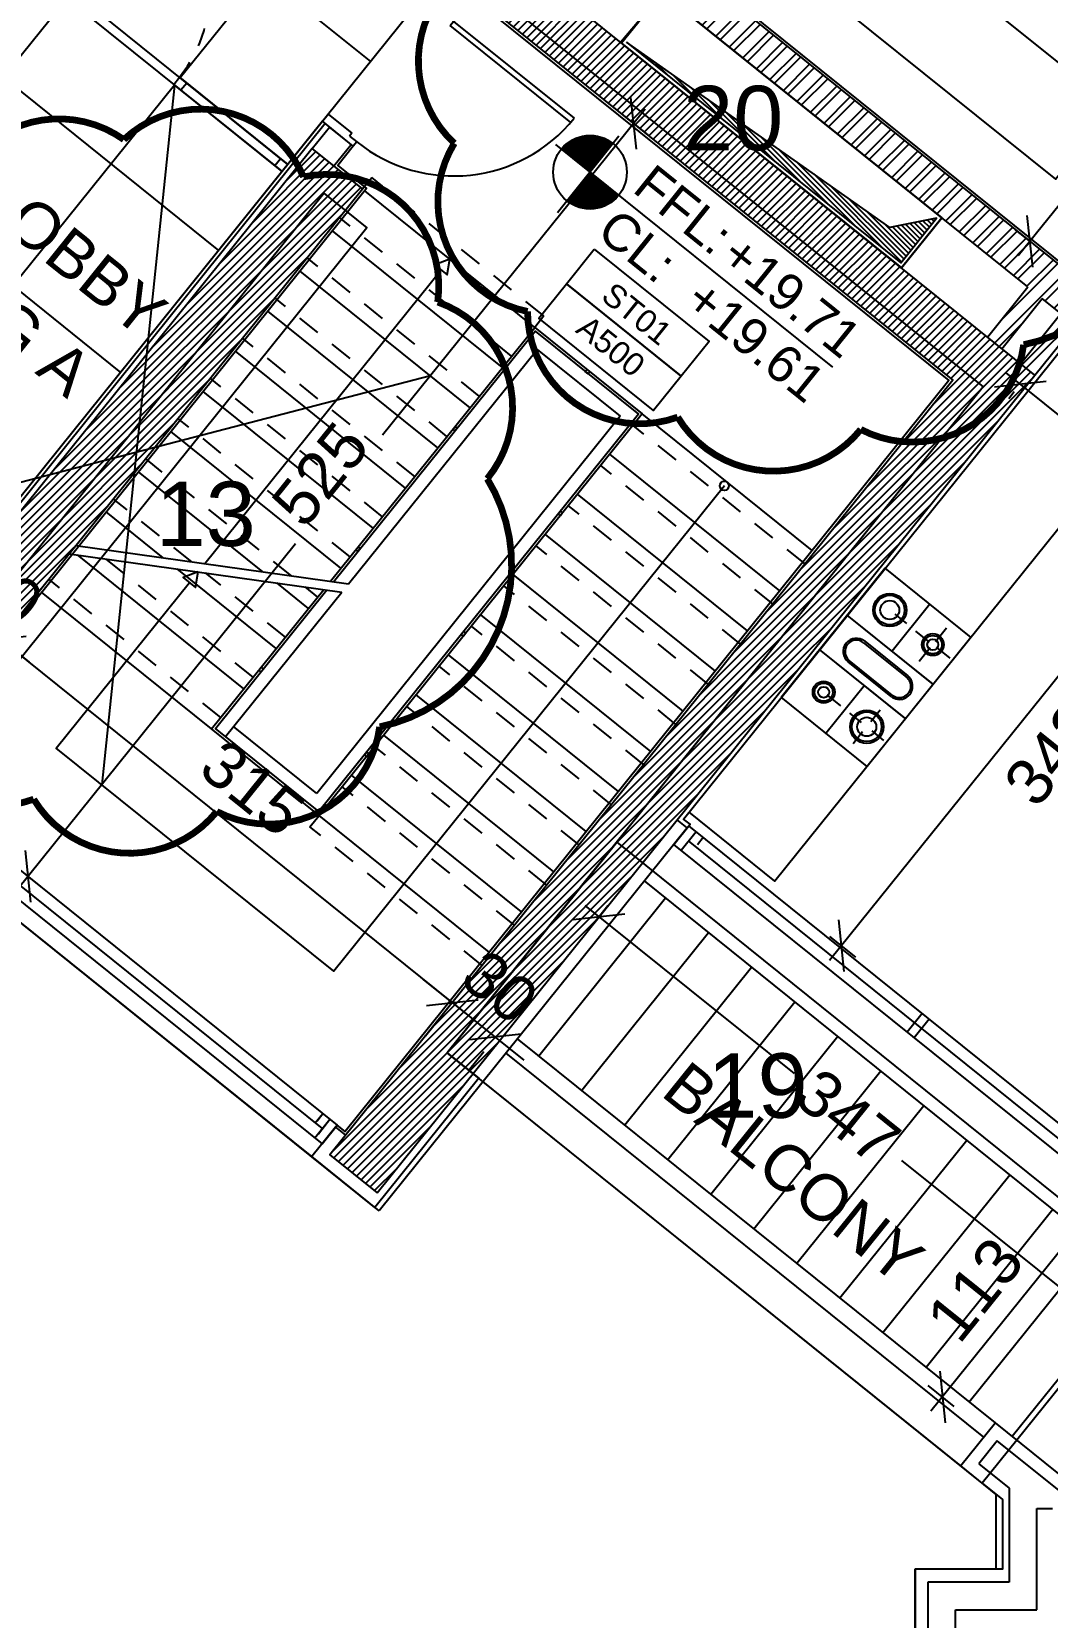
# Model space of a CAD drawing. Extents: x -1.8 to 45.6, y -22.6 to 61.5.
# Drawn here: x 21.84 to 27.36, y 31.55 to 40.16 of the extents above; entities that cross this region are included whole.
import ezdxf
from ezdxf.enums import TextEntityAlignment as Align

# ---------------------------------------------------------------- set-up
doc = ezdxf.new("R2010")
doc.units = 0
doc.header["$MEASUREMENT"] = 0
doc.header["$PDMODE"] = 35
doc.header["$PDSIZE"] = 0.3
doc.linetypes.add('HIDDEN2', pattern=[0.1875, 0.125, -0.0625])
doc.layers.get('0').update_dxf_attribs({"linetype": 'CONTINUOUS'})
doc.layers.get('DEFPOINTS').update_dxf_attribs({"linetype": 'CONTINUOUS'})
for name, color, linetype in [('60%', 7, 'CONTINUOUS'), ('A-ALU', 9, 'CONTINUOUS'), ('A-ANNO-LEVL', 3, 'CONTINUOUS'), ('A-ANNO-STR-TAG', 7, 'CONTINUOUS'), ('A-AREAS', 6, 'CONTINUOUS'), ('A-AREAS-TXT', 6, 'CONTINUOUS'), ('A-BALUST', 1, 'CONTINUOUS'), ('a-dim', 3, 'CONTINUOUS'), ('A-DOORS', 1, 'CONTINUOUS'), ('A-FLOR-HRAL', 15, 'CONTINUOUS'), ('A-FLOR-STRS', 40, 'CONTINUOUS'), ('A-FLOR-STRS-ARO', 1, 'CONTINUOUS'), ('A-HATCH-CONC', 8, 'CONTINUOUS'), ('A-HATCH-WALL', 8, 'CONTINUOUS'), ('a-kitchen', 95, 'CONTINUOUS'), ('A-NOMENCLATURE', 3, 'CONTINUOUS'), ('A-PLASTER', 8, 'CONTINUOUS'), ('A-PORTE', 1, 'CONTINUOUS'), ('A-proj-marble', 137, 'CONTINUOUS'), ('A-PROJ1H', 9, 'HIDDEN2'), ('A-PROJECTION', 9, 'CONTINUOUS'), ('a-revetement', 1, 'CONTINUOUS'), ('A-sect-marble', 1, 'CONTINUOUS'), ('a-shaft', 251, 'CONTINUOUS'), ('A-TILES', 137, 'CONTINUOUS'), ('A-WALL', 4, 'CONTINUOUS'), ('S-2ND-3RD-4-5-6TH$0$A-SHAFT 2-3-4-5-6', 8, 'CONTINUOUS'), ('S-2ND-3RD-4-5-6TH$0$A-STR 2-3-4-5-6', 2, 'CONTINUOUS')]:
    doc.layers.add(name, color=color, linetype=linetype)
doc.styles.add('A100-STEXT', font='arial.ttf', dxfattribs={"height": 0.25})
doc.styles.add('BLOCK', font='arial.ttf', dxfattribs={"width": 0.8, "height": 0.25})
doc.dimstyles.new('A100-DIM', dxfattribs={"dimtxt": 0.25, "dimasz": 0.2, "dimexe": 0.1, "dimexo": 0.3, "dimgap": 0.1, "dimtad": 1, "dimlfac": 100, "dimrnd": 0.5, "dimdsep": 46, "dimtxsty": 'A100-STEXT', "dimblk1": 'OBLIQUE', "dimblk2": 'OBLIQUE', "dimsah": 1, "dimcen": -0.05, "dimdle": 0.1, "dimclrd": 15, "dimclre": 15, "dimclrt": 256, "dimadec": 0, "dimazin": 0, "dimtfac": 0.28, "dimtix": 1, "dimtmove": 2, "dimatfit": 3, "dimldrblk": 'OBLIQUE', "dimfxl": 1, "dimtolj": 1, "dimarcsym": 0})

# ---------------------------------------------------------------- blocks, each defined once
blk = doc.blocks.new('ST_TAG')
at = {"color": 7}
for points in [[(-0.008, 0.00482), (0.008, 0.00482), (0.008, 0), (-0.008, 0)], [(-0.008, 0), (0.008, 0), (0.008, -0.00482), (-0.008, -0.00482)]]:
    blk.add_lwpolyline(points, close=True, dxfattribs=at)
at = {"color": 7, "style": 'BLOCK'}
blk.add_attdef('ST', text='', height=0.0025, dxfattribs=at).set_placement((0, 0.00225), align=Align.MIDDLE)
blk.add_attdef('DWG', text='', height=0.0025, rotation=360, dxfattribs=at).set_placement((0, -0.00225), align=Align.MIDDLE)
blk = doc.blocks.new('oven')
at = {"layer": 'a-kitchen'}
for p, q in [((0.3135, 0), (0.3135, -0.3272)), ((0.3135, 0), (0.3135, -0.3272)), ((0.4635, -0.1383), (0.4635, -0.0427)), ((0.4635, -0.1383), (0.4635, -0.0427)), ((0.1993, -0.1605), (0.2811, -0.1605)), ((0.1993, -0.1605), (0.2811, -0.1605)), ((0.4414, -0.1605), (0.346, -0.1605)), ((0.4414, -0.1605), (0.346, -0.1605)), ((0.4857, -0.1605), (0.5811, -0.1605)), ((0.4857, -0.1605), (0.5811, -0.1605)), ((0.4635, -0.1827), (0.4635, -0.2782)), ((0.4635, -0.1827), (0.4635, -0.2782)), ((0.5935, -0.3272), (0, -0.3272)), ((0.6, -0.3272), (0, -0.3272)), ((0.1635, -0.3781), (0.4635, -0.3781)), ((0.1635, -0.3781), (0.4635, -0.3781)), ((0.1635, -0.3881), (0.4635, -0.3881)), ((0.1635, -0.3881), (0.4635, -0.3881)), ((0.4635, -0.5119), (0.1635, -0.5119)), ((0.4635, -0.5119), (0.1635, -0.5119)), ((0.5935, -0.5667), (0, -0.5667)), ((0.6, -0.5667), (0, -0.5667)), ((0.4635, -0.5219), (0.1635, -0.5219)), ((0.4635, -0.5219), (0.1635, -0.5219)), ((0.3135, -0.5667), (0.3135, -0.9)), ((0.3135, -0.5667), (0.3135, -0.9)), ((0.4635, -0.6976), (0.4635, -0.6156)), ((0.4635, -0.6976), (0.4635, -0.6156)), ((0.1857, -0.7333), (0.2811, -0.7333)), ((0.1857, -0.7333), (0.2811, -0.7333)), ((0.4278, -0.7333), (0.346, -0.7333)), ((0.4278, -0.7333), (0.346, -0.7333)), ((0.4635, -0.7691), (0.4635, -0.8511)), ((0.4635, -0.7691), (0.4635, -0.8511)), ((0.4993, -0.7333), (0.5811, -0.7333)), ((0.4993, -0.7333), (0.5811, -0.7333))]:
    blk.add_line(p, q, dxfattribs=at)
blk.add_lwpolyline([(0, -0.9), (0, 0), (0.6, 0), (0.6, -0.9)], close=True, dxfattribs=at)
for centre, radius in [((0.1635, -0.1605), 0.0904), ((0.1635, -0.1605), 0.0904), ((0.1635, -0.1605), 0.0804), ((0.1635, -0.1605), 0.0804), ((0.1635, -0.1605), 0.0514), ((0.1635, -0.1605), 0.0514), ((0.4635, -0.1605), 0.0597), ((0.4635, -0.1605), 0.0597), ((0.4635, -0.1605), 0.0497), ((0.4635, -0.1605), 0.0497), ((0.4635, -0.1605), 0.0299), ((0.4635, -0.1605), 0.0299), ((0.1635, -0.7333), 0.0597), ((0.1635, -0.7333), 0.0597), ((0.1635, -0.7333), 0.0497), ((0.1635, -0.7333), 0.0497), ((0.4635, -0.7333), 0.0904), ((0.4635, -0.7333), 0.0904), ((0.4635, -0.7333), 0.0804), ((0.4635, -0.7333), 0.0804), ((0.4635, -0.7333), 0.0514), ((0.4635, -0.7333), 0.0514), ((0.1635, -0.7333), 0.0299), ((0.1635, -0.7333), 0.0299)]:
    blk.add_circle(centre, radius, dxfattribs=at)
for centre, radius, start, end in [((0.1635, -0.45), 0.0719, 90, 270), ((0.1635, -0.45), 0.0719, 90, 270), ((0.1635, -0.45), 0.0619, 90, 270), ((0.1635, -0.45), 0.0619, 90, 270), ((0.4635, -0.45), 0.0719, 270, 90), ((0.4635, -0.45), 0.0719, 270, 90), ((0.4635, -0.45), 0.0619, 270, 90), ((0.4635, -0.45), 0.0619, 270, 90)]:
    blk.add_arc(centre, radius, start, end, dxfattribs=at)
blk = doc.blocks.new('A$C2E6C1293')
at = {"layer": 'A-FLOR-HRAL'}
for p, q in [((-2.5431, 1.2), (-1.7773, -0.085)), ((-2.4855, 1.2), (-1.7197, -0.085)), ((-2.785, -0.085), (-1.7773, -0.085)), ((-2.715, -0.665), (-2.715, -0.085)), ((-1.7197, -0.085), (-0.085, -0.085)), ((-1.7197, -0.085), (-0.085, -0.085)), ((-0.085, -0.085), (-0.085, -0.665)), ((-0.085, -0.665), (-2.715, -0.665))]:
    blk.add_line(p, q, dxfattribs=at)
for points in [[(-1.7703, 0), (0, 0), (0, -0.75), (-2.8, -0.75), (-2.8, 0), (-1.8279, 0)], [(-1.7614, -0.015), (-0.015, -0.015), (-0.015, -0.735), (-2.785, -0.735), (-2.785, -0.015), (-1.819, -0.015)]]:
    blk.add_lwpolyline(points, dxfattribs=at)
for points in [[(-1.5501, -0.015), (-1.5501, 0), (-1.5301, 0), (-1.5301, -0.015)], [(-0.7101, -0.015), (-0.7101, 0), (-0.6901, 0), (-0.6901, -0.015)], [(-2.3901, -0.015), (-2.3901, 0), (-2.3701, 0), (-2.3701, -0.015)], [(-2.8, -0.365), (-2.785, -0.365), (-2.785, -0.385), (-2.8, -0.385)], [(-0.015, -0.365), (0, -0.365), (0, -0.385), (-0.015, -0.385)], [(-2.3901, -0.75), (-2.3901, -0.735), (-2.3701, -0.735), (-2.3701, -0.75)], [(-1.5501, -0.75), (-1.5501, -0.735), (-1.5301, -0.735), (-1.5301, -0.75)], [(-0.7101, -0.75), (-0.7101, -0.735), (-0.6901, -0.735), (-0.6901, -0.75)]]:
    blk.add_lwpolyline(points, close=True, dxfattribs=at)
blk = doc.blocks.new('P90E21.5D')
at = {"layer": 'A-PORTE'}
for p, q in [((0, 0), (-0.0313, -0.039)), ((0.1675, -0.1347), (0, 0)), ((-0.0313, -0.039), (0.0972, -0.1424)), ((0.0972, -0.1424), (0.1098, -0.1268)), ((0.1098, -0.1268), (0.1487, -0.1581)), ((0.1299, -0.1815), (0.155, -0.1503)), ((0.1487, -0.1581), (0.1675, -0.1347)), ((0.1487, -0.1581), (0.8033, -0.6845)), ((0.7845, -0.7079), (0.1299, -0.1815)), ((-0.564, -0.7013), (-0.5327, -0.6624)), ((-0.5327, -0.6624), (-0.4041, -0.7658)), ((-0.3965, -0.8361), (-0.564, -0.7013)), ((-0.4041, -0.7658), (-0.4166, -0.7814)), ((-0.4166, -0.7814), (-0.3777, -0.8127)), ((-0.3777, -0.8127), (-0.3965, -0.8361))]:
    blk.add_line(p, q, dxfattribs=at)
blk.add_arc((0.1487, -0.1581), 0.84, 231.19371, 321.19371, dxfattribs=at)
blk = doc.blocks.new('P_ENT_WOOD')
at = {"layer": 'A-PORTE'}
for points in [[(0.5883, -0.4732), (0.6117, -0.492), (1.0751, 0.0842), (1.0517, 0.103)], [(0, 0), (0.5883, -0.4732), (0.557, -0.5121), (-0.0313, -0.039)], [(1.165, -0.9369), (1.7534, -1.4101), (1.722, -1.449), (1.1337, -0.9759)]]:
    blk.add_lwpolyline(points, close=True, dxfattribs=at)
for points in [[(0.039, -0.0313), (0.0076, -0.0703)], [(0.5494, -0.4418), (0.5181, -0.4808)], [(1.204, -0.9682), (1.1726, -1.0072)], [(1.7144, -1.3787), (1.6831, -1.4177)]]:
    blk.add_lwpolyline(points, dxfattribs=at)
at = {"layer": 'A-PORTE', "linetype": 'HIDDEN2', "ltscale": 0.5}
blk.add_arc((0.5883, -0.4732), 0.74, 321.19371, 48.87027, dxfattribs=at)
blk = doc.blocks.new('A$C37CB01A7')
at = {"layer": 'A-ALU'}
for p, q in [((21.1454, 36.1155), (23.4988, 34.2229)), ((21.064, 36.0142), (23.4174, 34.1216)), ((25.3284, 35.748), (25.4099, 35.8493)), ((25.3674, 35.7166), (25.4488, 35.818)), ((25.4565, 35.7477), (25.4878, 35.7866)), ((26.5947, 34.7296), (26.6762, 34.8309)), ((26.6337, 34.6983), (26.7152, 34.7996)), ((23.3784, 34.153), (23.4599, 34.2543)), ((23.3802, 34.235), (23.4209, 34.2856)), ((23.3896, 34.2466), (23.4209, 34.2856)), ((23.3972, 34.1763), (23.4599, 34.2543)), ((23.4174, 34.1216), (23.4988, 34.2229)), ((23.4362, 34.145), (23.4988, 34.2229))]:
    blk.add_line(p, q, dxfattribs=at)
for points in [[(23.4191, 34.2036), (21.1437, 36.0335)], [(28.0048, 33.7624), (25.4099, 35.8493)], [(27.9251, 33.7431), (25.4081, 35.7673)], [(27.9234, 33.6611), (25.3284, 35.748)]]:
    blk.add_lwpolyline(points, dxfattribs=at)
blk = doc.blocks.new('_OBLIQUE')
at = {"color": 0, "linetype": 'ByBlock'}
blk.add_line((-0.5, -0.5), (0.5, 0.5), dxfattribs=at)
blk = doc.blocks.new('*D182')
at = {"layer": 'a-dim', "color": 15, "lineweight": -2}
for p, q in [((25.8603, 41.5954), (25.7526, 41.4614)), ((25.612, 41.4461), (28.1056, 39.4407)), ((27.7438, 39.1503), (28.0904, 39.5813))]:
    blk.add_line(p, q, dxfattribs=at)
at = {"layer": 'DEFPOINTS', "color": 0}
for p in [(25.6723, 41.3616), (28.0277, 39.5034), (27.5557, 38.9165)]:
    blk.add_point(p, dxfattribs=at)
at = {"layer": 'a-dim', "color": 15, "lineweight": -2, "xscale": 0.2, "yscale": 0.2, "zscale": 0.2}
for p, rotation in [((25.6899, 41.3835), 141.1937093687687), ((28.0277, 39.5034), 321.1937093687687)]:
    blk.add_blockref('_OBLIQUE', p, dxfattribs=dict(at, rotation=rotation))
at = {"layer": 'a-dim', "insert": (27.0015, 40.6209), "char_height": 0.25, "attachment_point": 5, "rotation": 321.19371, "style": 'A100-STEXT'}
blk.add_mtext('\\A1;300', dxfattribs=at)
blk = doc.blocks.new('*D187')
at = {"layer": 'a-dim', "color": 15, "lineweight": -2}
for p, q in [((29.4009, 42.8864), (30.0654, 42.3521)), ((27.1987, 38.947), (30.0501, 42.4927)), ((27.2593, 39.0266), (27.1834, 39.0876))]:
    blk.add_line(p, q, dxfattribs=at)
at = {"layer": 'DEFPOINTS', "color": 0}
for p in [(29.1672, 43.0745), (29.9874, 42.4148), (27.4931, 38.8386)]:
    blk.add_point(p, dxfattribs=at)
at = {"layer": 'a-dim', "color": 15, "lineweight": -2, "xscale": 0.2, "yscale": 0.2, "zscale": 0.2}
for p, rotation in [((29.9874, 42.4148), 51.193709367041), ((27.2613, 39.025), 231.193709367041)]:
    blk.add_blockref('_OBLIQUE', p, dxfattribs=dict(at, rotation=rotation))
at = {"layer": 'a-dim', "insert": (28.4469, 40.8626), "char_height": 0.25, "attachment_point": 5, "rotation": 51.19371, "style": 'A100-STEXT'}
blk.add_mtext('\\A1;435', dxfattribs=at)
blk = doc.blocks.new('*D238')
at = {"layer": 'a-dim', "color": 15, "lineweight": -2}
for p, q in [((27.1319, 38.3097), (30.7165, 35.4269)), ((27.1769, 38.2061), (27.1471, 38.1691)), ((30.5618, 35.3941), (30.5759, 35.4117))]:
    blk.add_line(p, q, dxfattribs=at)
at = {"layer": 'DEFPOINTS', "color": 0}
for p in [(27.3649, 38.4399), (30.7498, 35.6279), (30.6386, 35.4896)]:
    blk.add_point(p, dxfattribs=at)
at = {"layer": 'a-dim', "color": 15, "lineweight": -2, "xscale": 0.2, "yscale": 0.2, "zscale": 0.2}
for p, rotation in [((27.2098, 38.247), 141.1937088283719), ((30.6386, 35.4896), 321.1937088283719)]:
    blk.add_blockref('_OBLIQUE', p, dxfattribs=dict(at, rotation=rotation))
at = {"layer": 'a-dim', "insert": (29.0669, 37.0457), "char_height": 0.25, "attachment_point": 5, "rotation": 321.19371, "style": 'A100-STEXT'}
blk.add_mtext('\\A1;440', dxfattribs=at)
blk = doc.blocks.new('*D239')
at = {"layer": 'a-dim', "color": 15, "lineweight": -2}
for p, q in [((26.1741, 35.1192), (28.4458, 37.9441)), ((28.3196, 37.9172), (28.4611, 37.8035)), ((26.1732, 35.2482), (26.3147, 35.1345))]:
    blk.add_line(p, q, dxfattribs=at)
at = {"layer": 'DEFPOINTS', "color": 0}
for p in [(28.0859, 38.1052), (28.3832, 37.8662), (25.9394, 35.4362)]:
    blk.add_point(p, dxfattribs=at)
at = {"layer": 'a-dim', "color": 15, "lineweight": -2, "xscale": 0.2, "yscale": 0.2, "zscale": 0.2}
for p, rotation in [((28.3832, 37.8662), 51.19370936647389), ((26.2367, 35.1972), 231.1937093664739)]:
    blk.add_blockref('_OBLIQUE', p, dxfattribs=dict(at, rotation=rotation))
at = {"layer": 'a-dim', "insert": (27.476, 36.3535), "char_height": 0.25, "attachment_point": 5, "rotation": 51.19371, "style": 'A100-STEXT'}
blk.add_mtext('\\A1;342.5', dxfattribs=at)
blk = doc.blocks.new('*D241')
at = {"layer": 'a-dim', "color": 15, "lineweight": -2}
for p, q in [((27.5594, 33.7064), (26.7245, 32.6683)), ((27.5029, 33.6235), (27.4188, 33.6911)), ((26.8511, 32.6948), (26.7093, 32.8088))]:
    blk.add_line(p, q, dxfattribs=at)
at = {"layer": 'DEFPOINTS', "color": 0}
for p in [(27.7366, 33.4355), (26.7872, 32.7462), (27.0849, 32.5068)]:
    blk.add_point(p, dxfattribs=at)
at = {"layer": 'a-dim', "color": 15, "lineweight": -2, "xscale": 0.2, "yscale": 0.2, "zscale": 0.2}
for p, rotation in [((27.4967, 33.6284), 51.19370933833324), ((26.7872, 32.7462), 231.1937093383333)]:
    blk.add_blockref('_OBLIQUE', p, dxfattribs=dict(at, rotation=rotation))
at = {"layer": 'a-dim', "insert": (26.9645, 33.33), "char_height": 0.25, "attachment_point": 5, "rotation": 51.19371, "style": 'A100-STEXT'}
blk.add_mtext('\\A1;113', dxfattribs=at)
blk = doc.blocks.new('*D242')
at = {"layer": 'a-dim', "color": 15, "lineweight": -2}
for p, q in [((24.8439, 35.4168), (25.9808, 34.5025)), ((24.9699, 35.4139), (24.8591, 35.2762)), ((27.7038, 33.1168), (26.5669, 34.0311)), ((27.674, 33.2393), (27.5632, 33.1015))]:
    blk.add_line(p, q, dxfattribs=at)
at = {"layer": 'DEFPOINTS', "color": 0}
for p in [(25.1579, 35.6477), (24.9218, 35.3541), (27.862, 33.4731)]:
    blk.add_point(p, dxfattribs=at)
at = {"layer": 'a-dim', "color": 15, "lineweight": -2, "xscale": 0.2, "yscale": 0.2, "zscale": 0.2}
for p, rotation in [((24.9218, 35.3541), 141.1937093679262), ((27.6259, 33.1795), 321.1937093679262)]:
    blk.add_blockref('_OBLIQUE', p, dxfattribs=dict(at, rotation=rotation))
at = {"layer": 'a-dim', "insert": (26.2738, 34.2668), "char_height": 0.25, "attachment_point": 5, "rotation": 321.19371, "style": 'A100-STEXT'}
blk.add_mtext('\\A1;347', dxfattribs=at)
blk = doc.blocks.new('*D246')
at = {"layer": 'a-dim', "color": 15, "lineweight": -2}
for p, q in [((21.4355, 37.0509), (21.2797, 37.1762)), ((21.4355, 37.0509), (21.6693, 36.8629)), ((21.2899, 36.8698), (21.3729, 36.973)), ((21.6693, 36.8629), (21.8252, 36.7376)), ((21.5237, 36.6818), (21.6066, 36.785))]:
    blk.add_line(p, q, dxfattribs=at)
at = {"layer": 'DEFPOINTS', "color": 0}
for p in [(21.4779, 37.1036), (21.7117, 36.9156), (21.6693, 36.8629)]:
    blk.add_point(p, dxfattribs=at)
at = {"layer": 'a-dim', "color": 15, "lineweight": -2, "xscale": 0.2, "yscale": 0.2, "zscale": 0.2}
for p, rotation in [((21.4355, 37.0509), 321.1937093523047), ((21.6693, 36.8629), 141.1937093523046)]:
    blk.add_blockref('_OBLIQUE', p, dxfattribs=dict(at, rotation=rotation))
at = {"layer": 'a-dim', "insert": (21.6951, 37.1344), "char_height": 0.25, "attachment_point": 5, "rotation": 321.19371, "style": 'A100-STEXT'}
blk.add_mtext('\\A1;30', dxfattribs=at)
blk = doc.blocks.new('*D247')
at = {"layer": 'a-dim', "color": 15, "lineweight": -2}
for p, q in [((21.5915, 36.9255), (24.2019, 34.8262)), ((21.5562, 36.722), (21.6067, 36.7849)), ((24.3387, 35.1558), (24.0613, 34.8109))]:
    blk.add_line(p, q, dxfattribs=at)
at = {"layer": 'DEFPOINTS', "color": 0}
for p in [(21.7442, 36.9558), (24.5267, 35.3896), (24.124, 34.8888)]:
    blk.add_point(p, dxfattribs=at)
at = {"layer": 'a-dim', "color": 15, "lineweight": -2, "xscale": 0.2, "yscale": 0.2, "zscale": 0.2}
for p, rotation in [((21.6694, 36.8628), 141.1937093523046), ((24.124, 34.8888), 321.1937093523047)]:
    blk.add_blockref('_OBLIQUE', p, dxfattribs=dict(at, rotation=rotation))
at = {"layer": 'a-dim', "insert": (23.0394, 36.0533), "char_height": 0.25, "attachment_point": 5, "rotation": 321.19371, "style": 'A100-STEXT'}
blk.add_mtext('\\A1;315', dxfattribs=at)
blk = doc.blocks.new('*D248')
at = {"layer": 'a-dim', "color": 15, "lineweight": -2}
for p, q in [((24.124, 34.8888), (23.9682, 35.0142)), ((23.9784, 34.7077), (24.0613, 34.8109)), ((24.124, 34.8888), (24.3578, 34.7008)), ((24.3578, 34.7008), (24.5136, 34.5755)), ((24.2121, 34.5197), (24.2951, 34.6229))]:
    blk.add_line(p, q, dxfattribs=at)
at = {"layer": 'DEFPOINTS', "color": 0}
for p in [(24.1664, 34.9415), (24.4002, 34.7535), (24.3578, 34.7008)]:
    blk.add_point(p, dxfattribs=at)
at = {"layer": 'a-dim', "color": 15, "lineweight": -2, "xscale": 0.2, "yscale": 0.2, "zscale": 0.2}
for p, rotation in [((24.124, 34.8888), 321.1937093523047), ((24.3578, 34.7008), 141.1937093523046)]:
    blk.add_blockref('_OBLIQUE', p, dxfattribs=dict(at, rotation=rotation))
at = {"layer": 'a-dim', "insert": (24.3836, 34.9723), "char_height": 0.25, "attachment_point": 5, "rotation": 321.19371, "style": 'A100-STEXT'}
blk.add_mtext('\\A1;30', dxfattribs=at)
blk = doc.blocks.new('*D249')
at = {"layer": 'a-dim', "color": 15, "lineweight": -2}
for p, q in [((25.1715, 39.7432), (23.7461, 37.9707)), ((24.9466, 39.7957), (25.1868, 39.6026)), ((21.7561, 35.4962), (23.2734, 37.3829)), ((21.8253, 35.5688), (21.8967, 35.5114))]:
    blk.add_line(p, q, dxfattribs=at)
at = {"layer": 'DEFPOINTS', "color": 0}
for p in [(24.7128, 39.9837), (25.1088, 39.6652), (21.5915, 35.7568)]:
    blk.add_point(p, dxfattribs=at)
at = {"layer": 'a-dim', "color": 15, "lineweight": -2, "xscale": 0.2, "yscale": 0.2, "zscale": 0.2}
for p, rotation in [((25.1088, 39.6652), 51.19370935230441), ((21.8187, 35.5741), 231.1937093523044)]:
    blk.add_blockref('_OBLIQUE', p, dxfattribs=dict(at, rotation=rotation))
at = {"layer": 'a-dim', "insert": (23.4076, 37.7589), "char_height": 0.25, "attachment_point": 5, "rotation": 51.19371, "style": 'A100-STEXT'}
blk.add_mtext('\\A1;525', dxfattribs=at)
blk = doc.blocks.new('LVTAG_P')
for p, q in [((0, 0.00314), (0, -0.00353)), ((-0.00301, 0), (0.02113, 0))]:
    blk.add_line(p, q)
at = {"const_width": 0.0025}
for points in [[(0, 0.00125, 0.414214), (-0.00125, 0, 1)], [(0, -0.00125, 0.414214), (0.00125, 0, 1)]]:
    blk.add_lwpolyline(points, format="xyb", dxfattribs=at)
blk.add_circle((0, 0), 0.0025)
at = {"style": 'BLOCK'}
for s, p in [('FFL:', (0.00297, 0.00076)), ('CL:', (0.00294, -0.00312))]:
    blk.add_text(s, height=0.0025, dxfattribs=at).set_placement(p)
for p in [(0.01054, 0.00076), (0.01054, -0.00313)]:
    blk.add_attdef('+00.00', p, '', height=0.0025, dxfattribs=at)
blk = doc.blocks.new('*D302')
at = {"layer": '60%', "color": 15, "lineweight": -2}
for p, q in [((14.1028, 57.7557), (17.1503, 61.5451)), ((17.0097, 61.5299), (45.0024, 39.0181)), ((41.9397, 35.3693), (44.9872, 39.1587))]:
    blk.add_line(p, q, dxfattribs=at)
at = {"layer": 'DEFPOINTS', "color": 0}
for p in [(13.9148, 57.5219), (44.9245, 39.0808), (41.7517, 35.1355)]:
    blk.add_point(p, dxfattribs=at)
at = {"layer": '60%', "color": 15, "lineweight": -2, "xscale": 0.2, "yscale": 0.2, "zscale": 0.2}
for p, rotation in [((17.0876, 61.4672), 141.1937093848894), ((44.9245, 39.0808), 321.1937093848894)]:
    blk.add_blockref('_OBLIQUE', p, dxfattribs=dict(at, rotation=rotation))
at = {"layer": '60%', "insert": (31.1488, 50.4514), "char_height": 0.25, "attachment_point": 5, "rotation": 321.19371, "style": 'A100-STEXT'}
blk.add_mtext('\\A1;3572', dxfattribs=at)

msp = doc.modelspace()

# ---------------------------------------------------------------- hatches: boundary and pattern name
at = {"layer": 'A-HATCH-CONC'}
h = msp.add_hatch(dxfattribs=at)
h.set_pattern_fill('ANSI31', color=256, scale=0.25, style=0)
h.paths.add_polyline_path([(27.28867, 38.2972), (24.30407, 40.69742), (24.11606, 40.46364), (26.8435, 38.27023), (25.62093, 36.74999), (26.0444, 36.74999)])
h = msp.add_hatch(dxfattribs=at)
h.set_pattern_fill('ANSI31', color=256, scale=0.25, style=0)
h.paths.add_polyline_path([(23.63678, 39.30918), (23.36403, 39.52852), (21.12954, 36.74999), (21.57868, 36.74999)])
h = msp.add_hatch(dxfattribs=at)
h.set_pattern_fill('ANSI31', color=256, scale=0.25, style=0)
h.paths.add_polyline_path([(26.0444, 36.74999), (25.62093, 36.74999), (23.45938, 34.06218), (23.71654, 33.85537)])
at = {"layer": 'A-HATCH-WALL'}
h = msp.add_hatch(dxfattribs=at)
h.set_pattern_fill('ANSI32', color=256, scale=0.25, style=0)
h.paths.add_polyline_path([(25.16696, 40.70927), (26.18931, 42.00447), (26.07242, 42.09847), (25.00705, 40.77371), (24.61741, 41.08706), (24.59548, 41.05978), (24.59548, 41.05978), (24.30407, 40.69742), (24.42096, 40.60342), (24.6403, 40.87616), (27.25085, 38.77675), (27.03151, 38.50401), (27.10944, 38.44134), (27.32878, 38.71409), (27.43008, 38.63262), (27.21074, 38.35987), (27.28867, 38.2972), (27.50801, 38.56995), (29.56604, 36.90846), (29.66005, 37.02535), (27.57863, 38.70564), (27.73531, 38.90046), (27.61842, 38.99446), (27.49308, 38.83861)])
at = {"layer": 'a-shaft'}
h = msp.add_hatch(dxfattribs=at)
h.set_pattern_fill('_USER,_O', color=256, scale=0.02, angle=135, pattern_type=0)
h.set_pattern_definition([(135, (9e-11, -5e-11), (-0.014142136, -0.014142136), [])])
h.paths.add_polyline_path([(25.0709, 40.10652), (26.5609, 38.90814), (26.75517, 39.14972), (26.50149, 39.09908)])
at = {"layer": 'A-TILES'}
h = msp.add_hatch(dxfattribs=at)
h.set_pattern_fill('_USER', color=256, scale=0.3, angle=90, style=0, pattern_type=0)
h.set_pattern_definition([(231.19370937, (278582.75132, -193513.62737), (0.2337807492, -0.18800681184), [])])
h.paths.add_polyline_path([(24.40132, 34.75474), (27.12876, 32.56133), (27.24565, 32.46733), (27.80967, 33.16867), (27.69278, 33.26267), (27.81812, 33.41853), (25.09068, 35.61194)])

# ---------------------------------------------------------------- linework, layer by layer
at = {"layer": 'A-ALU'}
for p, q in [((23.3972, 34.17634), (23.45987, 34.25427)), ((23.3972, 34.17634), (23.45987, 34.25427)), ((23.3972, 34.17634), (23.45987, 34.25427)), ((23.3972, 34.17634), (23.45987, 34.25427)), ((27.75512, 33.21254), (27.1911, 32.5112))]:
    msp.add_line(p, q, dxfattribs=at)
msp.add_lwpolyline([(27.76357, 33.4624), (25.1686, 35.54927)], dxfattribs=at)
at = {"layer": 'A-AREAS', "color": 30}
for p, q in [((22.6153, 39.874), (22.21985, 36.07287)), ((24.00587, 38.29373), (20.64124, 37.41931))]:
    msp.add_line(p, q, dxfattribs=at)
at = {"layer": 'A-AREAS'}
for points in [[(15.87998, 40.06771), (17.55324, 42.14836), (18.69876, 41.22713), (19.60743, 42.35702), (19.97758, 42.05934), (21.278, 43.67638), (22.33001, 42.83034), (25.25978, 46.47343), (27.94826, 44.31135), (25.01849, 40.66827), (24.66782, 40.95028), (24.26047, 40.44375), (27.00739, 38.23467), (24.09642, 34.61497), (24.26786, 34.47709), (23.70384, 33.77575)], [(25.03884, 40.10652), (25.26371, 40.37481), (26.78329, 39.15277), (26.56395, 38.88002)], [(24.09642, 34.61497), (25.01766, 35.76049), (27.80744, 33.51694), (27.63823, 33.30654), (27.75512, 33.21254), (27.0031, 32.27741)]]:
    msp.add_lwpolyline(points, close=True, dxfattribs=at)
msp.add_lwpolyline([(33.85316, 43.41238), (30.76735, 45.894), (28.88728, 43.55619), (27.94826, 44.31135), (25.01849, 40.66827), (24.66782, 40.95028), (24.26047, 40.44375), (27.00739, 38.23467), (25.01766, 35.76049), (27.80744, 33.51694), (27.63823, 33.30654), (27.75512, 33.21254), (27.0031, 32.27741), (27.11387, 32.18833), (27.11387, 31.81), (26.63837, 31.81), (26.63837, 27.07), (28.13837, 27.07), (28.13837, 23.51), (26.63837, 23.51), (26.63837, 22.54)], dxfattribs=at)
at = {"layer": 'A-AREAS', "color": 30, "const_width": 0.03658}
for points in [[(27.81225, 39.81079, 0.5205671), (27.54319, 40.7708, 0.5205671), (26.81439, 41.45114, 0.5205671), (25.83816, 41.65362, 0.5205671), (24.8989, 41.31924, 0.5205671), (24.27023, 40.54543, 0.5205671), (24.1353, 39.5576, 0.5205671), (24.53341, 38.64353, 0.5205671), (25.34859, 38.06951, 0.5205671), (26.34335, 38.00275, 0.5205671), (27.22791, 38.46272, 0.5205671)], [(24.3141, 37.73481, 0.5205671), (24.04504, 38.69482, 0.5205671), (23.31624, 39.37516, 0.5205671), (22.34001, 39.57764, 0.5205671), (21.40076, 39.24326, 0.5205671), (20.77209, 38.46944, 0.5205671), (20.63716, 37.48161, 0.5205671), (21.03527, 36.56755, 0.5205671), (21.85044, 35.99352, 0.5205671), (22.84521, 35.92677, 0.5205671), (23.72977, 36.38673, 0.5205671)]]:
    msp.add_lwpolyline(points, format="xyb", close=True, dxfattribs=at)
at = {"layer": 'A-AREAS', "color": 30}
msp.add_lwpolyline([(20.98179, 36.24714), (23.42588, 39.28629), (23.65966, 39.09828), (21.21558, 36.05913)], close=True, dxfattribs=at)
at = {"layer": 'A-BALUST'}
for points in [[(27.07421, 32.6052), (24.47925, 34.69207)], [(27.01154, 32.52727), (24.41658, 34.61415)]]:
    msp.add_lwpolyline(points, dxfattribs=at)
at = {"layer": 'A-FLOR-STRS'}
for p, q in [((24.5718, 38.55723), (23.64836, 39.29986)), ((24.39632, 38.33904), (23.47289, 39.08167)), ((24.22085, 38.12084), (23.29742, 38.86347)), ((24.04538, 37.90265), (23.12194, 38.64527)), ((23.8699, 37.68445), (22.94647, 38.42708)), ((23.69443, 37.46626), (22.771, 38.20888)), ((26.07968, 37.34459), (25.15625, 38.08722)), ((23.51896, 37.24806), (22.59552, 37.99069)), ((25.90421, 37.12639), (24.98078, 37.86902)), ((23.09567, 37.22916), (22.42005, 37.77249)), ((25.72874, 36.9082), (24.8053, 37.65083)), ((22.55408, 37.3054), (22.24458, 37.5543)), ((25.55326, 36.69), (24.62983, 37.43263)), ((22.99254, 36.59348), (22.08778, 37.32109)), ((23.16801, 36.81167), (22.62937, 37.24485)), ((23.34349, 37.02987), (23.17096, 37.16861)), ((25.37779, 36.47181), (24.45436, 37.21444)), ((22.81707, 36.37528), (21.89363, 37.11791)), ((25.20232, 36.25361), (24.27888, 36.99624)), ((25.02684, 36.03542), (24.10341, 36.77804)), ((24.85137, 35.81722), (23.92794, 36.55985)), ((24.6759, 35.59903), (23.75246, 36.34165)), ((24.50043, 35.38083), (23.57699, 36.12346)), ((24.32495, 35.16264), (23.40152, 35.90526))]:
    msp.add_line(p, q, dxfattribs=at)
at = {"layer": 'A-FLOR-STRS-ARO'}
for points in [[(22.77925, 37.2737), (24.06308, 38.8701)], [(25.6023, 37.69642), (23.481, 35.05865), (21.97311, 36.27129), (22.69616, 37.17039)]]:
    msp.add_lwpolyline(points, dxfattribs=at)
for points in [[(24.11008, 38.92855), (24.02934, 38.89724), (24.09682, 38.84297)], [(22.74317, 37.22883), (22.66242, 37.19752), (22.72991, 37.14325)]]:
    msp.add_lwpolyline(points, close=True, dxfattribs=at)
msp.add_circle((25.6023, 37.69642), 0.025, dxfattribs=at)
at = {"layer": 'a-kitchen'}
msp.add_lwpolyline([(29.03731, 36.53498), (27.59956, 37.69122), (25.87616, 35.54823), (25.4086, 35.92425)], dxfattribs=at)
at = {"layer": 'A-PLASTER'}
for points in [[(27.60673, 39.00386), (27.49079, 38.85969), (25.18805, 40.71156), (26.201, 41.99507)], [(24.15064, 40.24335), (24.23524, 40.34855), (26.82241, 38.26794), (23.54169, 34.18847), (23.49883, 34.22293), (23.48943, 34.21125)], [(23.58662, 39.54201), (23.50201, 39.4368), (23.65787, 39.31147), (21.11044, 36.14369), (21.14544, 36.11554), (21.13604, 36.10385)], [(25.40048, 35.8376), (25.41615, 35.85708), (25.38108, 35.88528), (27.51182, 38.5348), (29.55351, 36.89287)]]:
    msp.add_lwpolyline(points, dxfattribs=at)
at = {"layer": 'A-proj-marble'}
for p, q in [((23.99402, 41.58839), (22.64663, 39.91296)), ((21.92682, 41.4115), (23.68019, 40.00144)), ((22.03087, 40.344), (19.61811, 37.34382)), ((21.1016, 40.38536), (22.85497, 38.9753)), ((22.6153, 39.874), (20.20254, 36.87382)), ((20.56894, 39.72299), (22.32231, 38.31292))]:
    msp.add_line(p, q, dxfattribs=at)
for points in [[(21.47777, 40.85297), (22.82509, 42.52844), (24.57845, 41.11839), (23.231, 39.44301)], [(21.44643, 40.81401), (23.19967, 39.40405), (20.78698, 36.40381), (19.03362, 37.81386)]]:
    msp.add_lwpolyline(points, close=True, dxfattribs=at)
at = {"layer": 'A-PROJ1H'}
for p, q in [((23.63667, 39.30926), (23.68681, 39.3716)), ((24.62193, 38.61958), (23.68681, 39.3716)), ((24.44646, 38.40138), (23.51134, 39.15341)), ((24.27099, 38.18318), (23.33586, 38.93521)), ((24.09551, 37.96499), (23.16039, 38.71702)), ((24.62193, 38.61958), (24.5718, 38.55723)), ((23.92004, 37.74679), (22.98492, 38.49882)), ((23.74457, 37.5286), (22.80944, 38.28063)), ((23.56909, 37.3104), (22.63397, 38.06243)), ((26.04124, 37.27285), (25.10611, 38.02488)), ((23.25041, 37.20738), (22.4585, 37.84423)), ((25.86576, 37.05465), (24.93064, 37.80668)), ((22.70882, 37.28362), (22.28303, 37.62604)), ((25.69029, 36.83646), (24.75517, 37.58848)), ((25.51482, 36.61826), (24.57969, 37.37029)), ((23.04267, 36.65582), (22.24252, 37.2993)), ((23.21815, 36.87401), (22.78411, 37.22307)), ((22.8672, 36.43762), (21.93208, 37.18965)), ((23.39362, 37.09221), (23.3257, 37.14683)), ((25.33934, 36.40007), (24.40422, 37.15209)), ((25.16387, 36.18187), (24.22875, 36.9339)), ((24.9884, 35.96368), (24.05328, 36.7157)), ((24.81293, 35.74548), (23.8778, 36.49751)), ((24.63745, 35.52728), (23.70233, 36.27931)), ((24.46198, 35.30909), (23.52686, 36.06112)), ((23.35138, 35.84292), (23.40152, 35.90526)), ((24.28651, 35.09089), (23.35138, 35.84292))]:
    msp.add_line(p, q, dxfattribs=at)
at = {"layer": 'A-PROJECTION'}
for p, q in [((23.36096, 34.0515), (21.36603, 35.65582)), ((26.88621, 32.37142), (24.29124, 34.45829))]:
    msp.add_line(p, q, dxfattribs=at)
at = {"layer": 'a-revetement'}
for p, q in [((25.40048, 35.8376), (25.34593, 35.88147)), ((25.40048, 35.8376), (23.72722, 33.75695)), ((23.48943, 34.21125), (23.36096, 34.0515)), ((23.48943, 34.21125), (23.54398, 34.16738)), ((23.72722, 33.75695), (23.36096, 34.0515)), ((27.07421, 32.6052), (26.88621, 32.37142)), ((27.48387, 32.27575), (27.07421, 32.6052)), ((27.07928, 32.21615), (26.88621, 32.37142)), ((27.07928, 31.81), (27.07928, 32.21615)), ((27.07928, 31.81), (26.63837, 31.81)), ((26.63837, 30.84), (26.63837, 31.81))]:
    msp.add_line(p, q, dxfattribs=at)
at = {"layer": 'A-sect-marble'}
for points in [[(23.41907, 39.67674), (20.78698, 36.40381)], [(23.41907, 39.67674), (20.78698, 36.40381)], [(23.43466, 39.66421), (20.80256, 36.39128)], [(23.43466, 39.66421), (20.80256, 36.39128)]]:
    msp.add_lwpolyline(points, dxfattribs=at)
at = {"layer": 'a-shaft'}
msp.add_lwpolyline([(25.0709, 40.10652), (26.5609, 38.90814), (26.75517, 39.14972), (26.50149, 39.09908)], close=True, dxfattribs=at)
at = {"layer": 'A-TILES'}
msp.add_lwpolyline([(29.65679, 42.16739), (27.9424, 43.54611), (25.68632, 40.74074), (27.40071, 39.36203)], close=True, dxfattribs=at)
at = {"layer": 'A-WALL'}
for p, q in [((27.25085, 38.77675), (24.6403, 40.87616)), ((25.16696, 40.70927), (27.49308, 38.83861)), ((23.36403, 39.52852), (23.45804, 39.64541)), ((23.57493, 39.55141), (23.45804, 39.64541)), ((23.48092, 39.43452), (23.57493, 39.55141)), ((27.03151, 38.50401), (27.25085, 38.77675)), ((27.10944, 38.44134), (27.32878, 38.71409)), ((27.43008, 38.63262), (27.32878, 38.71409)), ((27.21074, 38.35987), (27.43008, 38.63262)), ((27.28867, 38.2972), (27.50801, 38.56995)), ((27.08489, 32.50678), (26.98462, 32.3821)), ((27.48387, 32.18592), (27.08489, 32.50678)), ((26.98462, 32.3821), (27.14928, 32.24968)), ((27.14928, 32.24968), (27.14928, 31.74)), ((27.29928, 31.59), (27.29928, 32.14)), ((27.29928, 32.14), (27.38387, 32.14)), ((27.14928, 31.74), (26.70837, 31.74)), ((26.70837, 31.74), (26.70837, 30.91)), ((26.85837, 31.06), (26.85837, 31.59)), ((26.85837, 31.59), (27.29928, 31.59))]:
    msp.add_line(p, q, dxfattribs=at)
at = {"layer": 'S-2ND-3RD-4-5-6TH$0$A-SHAFT 2-3-4-5-6'}
msp.add_lwpolyline([(25.26371, 40.37481), (25.04437, 40.10207), (26.56395, 38.88002), (26.78329, 39.15277)], close=True, dxfattribs=at)
at = {"layer": 'S-2ND-3RD-4-5-6TH$0$A-STR 2-3-4-5-6'}
msp.add_lwpolyline([(23.71654, 33.85537), (27.28867, 38.2972), (24.30407, 40.69742), (24.11606, 40.46364), (26.8435, 38.27023), (23.45938, 34.06218), (23.71654, 33.85537)], dxfattribs=at)
msp.add_lwpolyline([(23.63678, 39.30918), (23.36403, 39.52852), (20.73194, 36.25559), (21.00468, 36.03625)], close=True, dxfattribs=at)

# ---------------------------------------------------------------- block references
at = {"layer": 'A-ALU'}
msp.add_blockref('A$C37CB01A7', (0, 0), dxfattribs=at)
at = {"layer": 'A-ANNO-LEVL'}
ref = msp.add_blockref('LVTAG_P', (24.87243, 39.40032), dxfattribs=dict(at, xscale=80.00000000000001, yscale=80, zscale=80, rotation=321.1999999999999))
ref.add_attrib('+00.00', '+19.71', (25.56777, 38.91914), dxfattribs={"layer": '0', "height": 0.2, "rotation": 321.2, "style": 'BLOCK'})
ref.add_attrib('+00.00', '+19.61', (25.3729, 38.67677), dxfattribs={"layer": '0', "height": 0.2, "rotation": 321.2, "style": 'BLOCK'})
at = {"layer": 'A-ANNO-STR-TAG', "xscale": 50, "yscale": 50, "zscale": 50, "rotation": 321.1999999999999}
msp.add_blockref('ST_TAG', (25.05653, 38.54354), dxfattribs=at).add_auto_attribs({'ST': 'ST01', 'DWG': 'A500'})
at = {"layer": 'A-DOORS'}
for name, p in [('P_ENT_WOOD', (21.47777, 40.85297)), ('P90E21.5D', (23.98309, 40.37809))]:
    msp.add_blockref(name, p, dxfattribs=at)
at = {"layer": 'A-FLOR-HRAL', "rotation": 51.19370936779372}
msp.add_blockref('A$C2E6C1293', (24.5718, 38.55723), dxfattribs=at)
at = {"layer": 'a-kitchen', "rotation": 321.1937093621015}
msp.add_blockref('oven', (26.47397, 37.249), dxfattribs=at)
at = {"layer": 'A-sect-marble'}
msp.add_blockref('P90E21.5D', (23.98309, 40.37809), dxfattribs=at)

# ---------------------------------------------------------------- texts
at = {"layer": 'A-AREAS-TXT', "style": 'A100-STEXT'}
for s, p in [('20', (25.65048, 39.51955)), ('13', (22.78492, 37.36917)), ('19', (25.78249, 34.26257))]:
    msp.add_text(s, height=0.35, dxfattribs=at).set_placement(p, align=Align.CENTER)
at = {"layer": 'A-NOMENCLATURE', "style": 'A100-STEXT'}
for s, p in [('LIFTS LOBBY', (21.65365, 39.2784)), ('BUILDING A', (21.34145, 38.88279)), ('BALCONY', (25.97802, 33.96308))]:
    msp.add_text(s, height=0.25, rotation=321.19, dxfattribs=at).set_placement(p, align=Align.MIDDLE)

# ---------------------------------------------------------------- dimensions: what is measured, and where the dimension line sits
at = {"layer": '60%'}
dim = msp.add_aligned_dim(p1=(13.91484, 57.521928), p2=(41.751696, 35.135489), distance=5.062794, dimstyle='A100-DIM', dxfattribs=at)
dim.commit()
dim.dimension.update_dxf_attribs({"geometry": '*D302', "text_midpoint": (31.148783, 50.45145)})
at = {"layer": 'a-dim'}
for base, p1, p2, angle, picture, middle in [((29.98744, 42.41479), (27.49308, 38.83861), (29.16716, 43.07446), 231.193709, '*D187', (28.44693, 40.86259)), ((28.02771, 39.50341), (25.67229, 41.36157), (27.55575, 38.91653), 141.193709, '*D182', (27.00152, 40.6209)), ((30.6386, 35.48959), (27.36489, 38.43985), (30.74981, 35.62787), 141.193709, '*D238', (29.06687, 37.0457)), ((21.66931, 36.8629), (21.4779, 37.10359), (21.71168, 36.91559), 141.193709, '*D246', (21.69513, 37.13437)), ((24.12401, 34.88883), (21.74418, 36.95579), (24.52669, 35.38956), 141.193709, '*D247', (23.03943, 36.05329)), ((24.35779, 34.70082), (24.16638, 34.94151), (24.40016, 34.75351), 141.193709, '*D248', (24.38361, 34.97229)), ((26.78721, 32.74618), (27.73665, 33.43547), (27.08489, 32.50678), 51.193709, '*D241', (26.9645, 33.33002))]:
    dim = msp.add_linear_dim(base=base, p1=p1, p2=p2, angle=angle, dimstyle='A100-DIM', dxfattribs=at)
    dim.commit()
    dim.dimension.update_dxf_attribs({"geometry": picture, "text_midpoint": middle})
for base, p1, p2, angle, picture, middle, dimtype in [((25.10885, 39.66524), (21.59147, 35.75684), (24.71284, 39.98371), 51.193709, '*D249', (23.40762, 37.75894), 160), ((28.38316, 37.86615), (25.93944, 35.43625), (28.08585, 38.10525), 51.193709, '*D239', (27.47604, 36.35347), 161), ((24.92181, 35.35408), (27.86199, 33.47308), (25.15792, 35.64769), 141.193709, '*D242', (26.27384, 34.26678), 161)]:
    dim = msp.add_linear_dim(base=base, p1=p1, p2=p2, angle=angle, dimstyle='A100-DIM', dxfattribs=at)
    dim.commit()
    dim.dimension.update_dxf_attribs({"geometry": picture, "text_midpoint": middle, "dimtype": dimtype})

doc.saveas('drawing.dxf')
